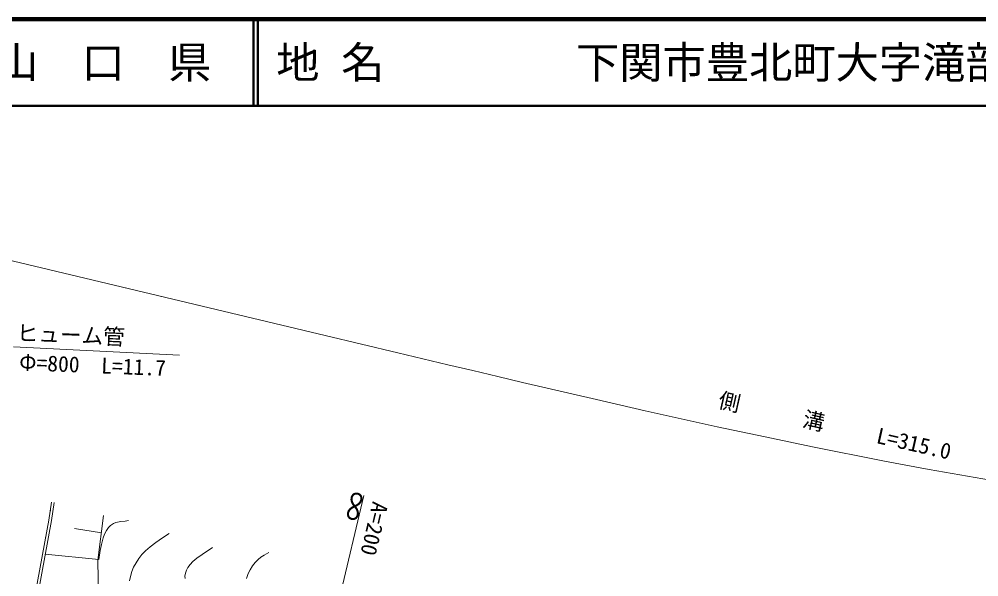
# Model space of a CAD drawing. Units: millimetres, scale not verified. Extents: x 40000 to 680000, y 20000 to 380000.
# Drawn here: x 340667 to 451582, y 315578 to 380000 of the extents above; entities that cross this region are included whole.
import ezdxf
from ezdxf.enums import TextEntityAlignment as Align

# ---------------------------------------------------------------- set-up
doc = ezdxf.new("R2010")
doc.units = ezdxf.units.MM
doc.header["$LTSCALE"] = 1000
for name, color, linetype, lineweight in [('M-BGD', 7, 'Continuous', 13), ('M-STR-HTXT', 7, 'Continuous', 13), ('M-TTL', 2, 'Continuous', 140), ('M-TTL-LINE', 7, 'Continuous', 50)]:
    doc.layers.add(name, color=color, linetype=linetype, lineweight=lineweight)
doc.layers.add('M-TTL-TXT', color=7, linetype='Continuous')
doc.styles.add('ＭＳ ゴシック', font='')
doc.styles.get('ＭＳ ゴシック').set_extended_font_data('MS Gothic')

msp = doc.modelspace()

# ---------------------------------------------------------------- linework, layer by layer
at = {"layer": 'M-BGD'}
for p, q in [((344415, 324204), (344109, 322136)), ((344712, 324164), (344406, 322093)), ((344248, 323071), (344277, 323269)), ((344573, 323222), (344544, 323024)), ((342551, 313760), (344109, 322136)), ((342846, 313706), (344404, 322082)), ((349746, 317482), (350406, 322653)), ((351560, 321717), (351229, 321490)), ((351837, 321843), (351560, 321717)), ((352415, 321970), (351837, 321843)), ((352927, 322020), (352415, 321970)), ((353312, 322088), (352927, 322020)), ((350169, 320642), (347043, 321155)), ((350765, 320944), (350537, 320489)), ((351000, 321267), (350765, 320944)), ((351229, 321490), (351000, 321267)), ((357213, 320064), (358006, 320573)), ((343723, 320062), (343760, 320258)), ((344056, 320210), (344019, 320013)), ((350389, 320091), (350174, 319319)), ((350537, 320489), (350389, 320091)), ((355802, 319058), (356451, 319553)), ((356451, 319553), (357213, 320064)), ((350034, 318628), (349864, 317583)), ((350174, 319319), (350034, 318628)), ((354861, 318159), (355275, 318591)), ((355275, 318591), (355802, 319058)), ((361803, 318163), (363027, 318959)), ((368980, 318088), (369513, 318377)), ((349864, 317583), (343681, 318196)), ((349867, 311450), (349746, 317482)), ((354172, 317207), (354490, 317694)), ((354490, 317694), (354861, 318159)), ((360416, 316995), (360742, 317336)), ((360742, 317336), (361200, 317726)), ((361200, 317726), (361803, 318163)), ((367621, 316834), (367928, 317235)), ((367928, 317235), (368279, 317595)), ((368279, 317595), (368591, 317846)), ((368591, 317846), (368980, 318088)), ((353522, 315609), (353697, 316199)), ((353697, 316199), (353889, 316672)), ((353889, 316672), (354172, 317207)), ((359880, 316007), (359990, 316329)), ((359990, 316329), (360151, 316634)), ((360151, 316634), (360416, 316995)), ((367135, 315944), (367350, 316396)), ((367350, 316396), (367621, 316834)), ((353423, 315103), (353522, 315609)), ((359827, 315666), (359880, 316007)), ((359838, 315375), (359827, 315666)), ((366942, 315373), (367135, 315944))]:
    msp.add_line(p, q, dxfattribs=at)
at = {"layer": 'M-STR-HTXT'}
for p, q in [((296091, 362478), (384417, 341460)), ((340028, 342141), (359204, 341188)), ((371222, 286009), (380493, 324970))]:
    msp.add_line(p, q, dxfattribs=at)
msp.add_lwpolyline([(384415, 341461), (387327, 340768), (390227, 340079), (393116, 339394), (395991, 338713), (398855, 338039), (401708, 337370), (404548, 336709), (407377, 336054), (410195, 335408), (413002, 334770), (415797, 334142), (418581, 333523), (421355, 332914), (424118, 332316), (426871, 331730), (429612, 331155), (432343, 330593), (435064, 330044), (437774, 329508), (440474, 328987), (443164, 328480), (445843, 327988), (448513, 327511), (451172, 327051), (453820, 326607)], dxfattribs=at)
at = {"layer": 'M-TTL'}
msp.add_line((680000, 380000), (61921, 380000), dxfattribs=at)
at = {"layer": 'M-TTL-LINE'}
for p, q in [((367750, 380000), (367750, 370000)), ((368250, 380000), (368250, 370000)), ((61940, 370000), (680000, 370000))]:
    msp.add_line(p, q, dxfattribs=at)

# ---------------------------------------------------------------- texts
at = {"layer": 'M-STR-HTXT', "style": 'ＭＳ ゴシック'}
for s, height, rotation, p in [('ヒューム管', 1833, 357.689, (352818, 341810)), ('Φ=800\u3000L=11.7', 1833, 357.689, (357569, 338228)), ('側\u3000\u3000\u3000溝 \u3000\u3000L=315.0', 1833, 347.274, (448024, 328585)), ('∞', 2566, 256.615, (377017, 322507)), ('A=200', 1833, 256.615, (379561, 318424))]:
    msp.add_text(s, height=height, rotation=rotation, dxfattribs=at).set_placement(p, align=Align.BOTTOM_RIGHT)
at = {"layer": 'M-TTL-TXT', "style": 'ＭＳ ゴシック'}
msp.add_text('山\u3000口\u3000県', height=3666, dxfattribs=at).set_placement((350375, 375000), align=Align.MIDDLE_CENTER)
for s, p in [('地 名', (370380, 375000)), ('下関市豊北町大字滝部', (405024, 375000))]:
    msp.add_text(s, height=3666, dxfattribs=at).set_placement(p, align=Align.MIDDLE_LEFT)

doc.saveas('drawing.dxf')
